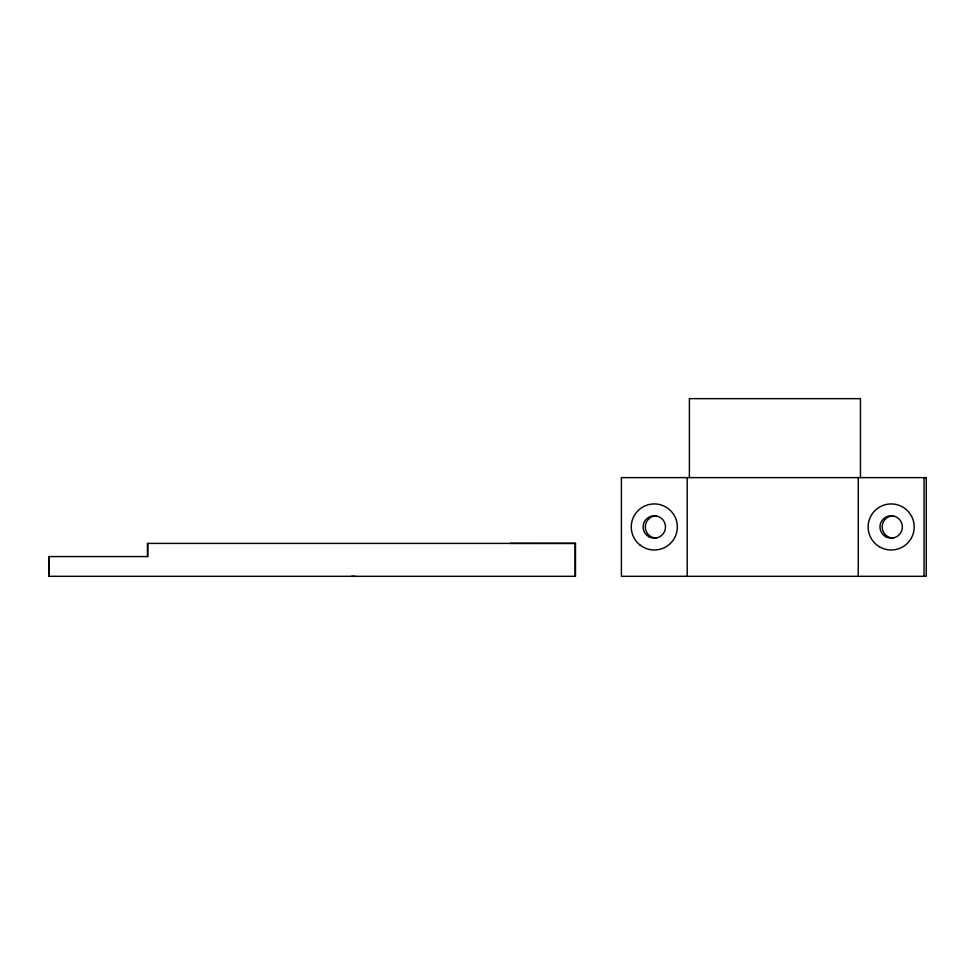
<?xml version="1.0" encoding="UTF-8"?>
<svg xmlns="http://www.w3.org/2000/svg" width="975" height="975" viewBox="0 0 975 975"><rect width="100%" height="100%" fill="white"/><g stroke="black" fill="none" stroke-linecap="round" stroke-linejoin="round"><path stroke-width="1.46" d="M147.822 543.404L147.822 556.567L48.75 556.567L48.75 576.31L575.494 576.31L575.494 543.404L147.444 543.404L147.444 556.567M351.707 576.347L354.766 576.347M510.352 543.367L575.494 543.392M924.056 477.616L924.056 576.31M860.45 477.616L860.45 398.653L689.386 398.653L689.386 477.616M858.268 477.616L858.268 576.31M687.192 477.616L687.192 576.31M575.104 543.404L575.104 576.31M49.128 556.567L49.128 576.31M893.356 538.139A11.188 11.188 0 0 1 882.168 526.963A11.188 11.188 0 0 1 893.356 515.775M656.492 538.139A11.188 11.188 0 0 1 645.304 526.963A11.188 11.188 0 0 1 656.492 515.775M926.25 477.616L621.404 477.616L621.404 576.31L926.25 576.31L926.25 477.616M639.917 544.94A23.022 23.022 0 0 0 677.064 530.424A23.022 23.022 0 0 0 645.913 505.513A23.022 23.022 0 0 0 639.917 544.94M885.568 536.64A11.188 11.188 0 0 0 902.35 526.963A11.188 11.188 0 0 0 885.568 517.274A11.188 11.188 0 0 0 885.568 536.64M879.328 546.719A23.022 23.022 0 0 0 914.184 527.329A23.022 23.022 0 0 0 879.962 506.842A23.022 23.022 0 0 0 879.328 546.719M648.704 536.64A11.188 11.188 0 0 0 665.486 526.963A11.188 11.188 0 0 0 648.704 517.274A11.188 11.188 0 0 0 648.704 536.64"/></g></svg>
